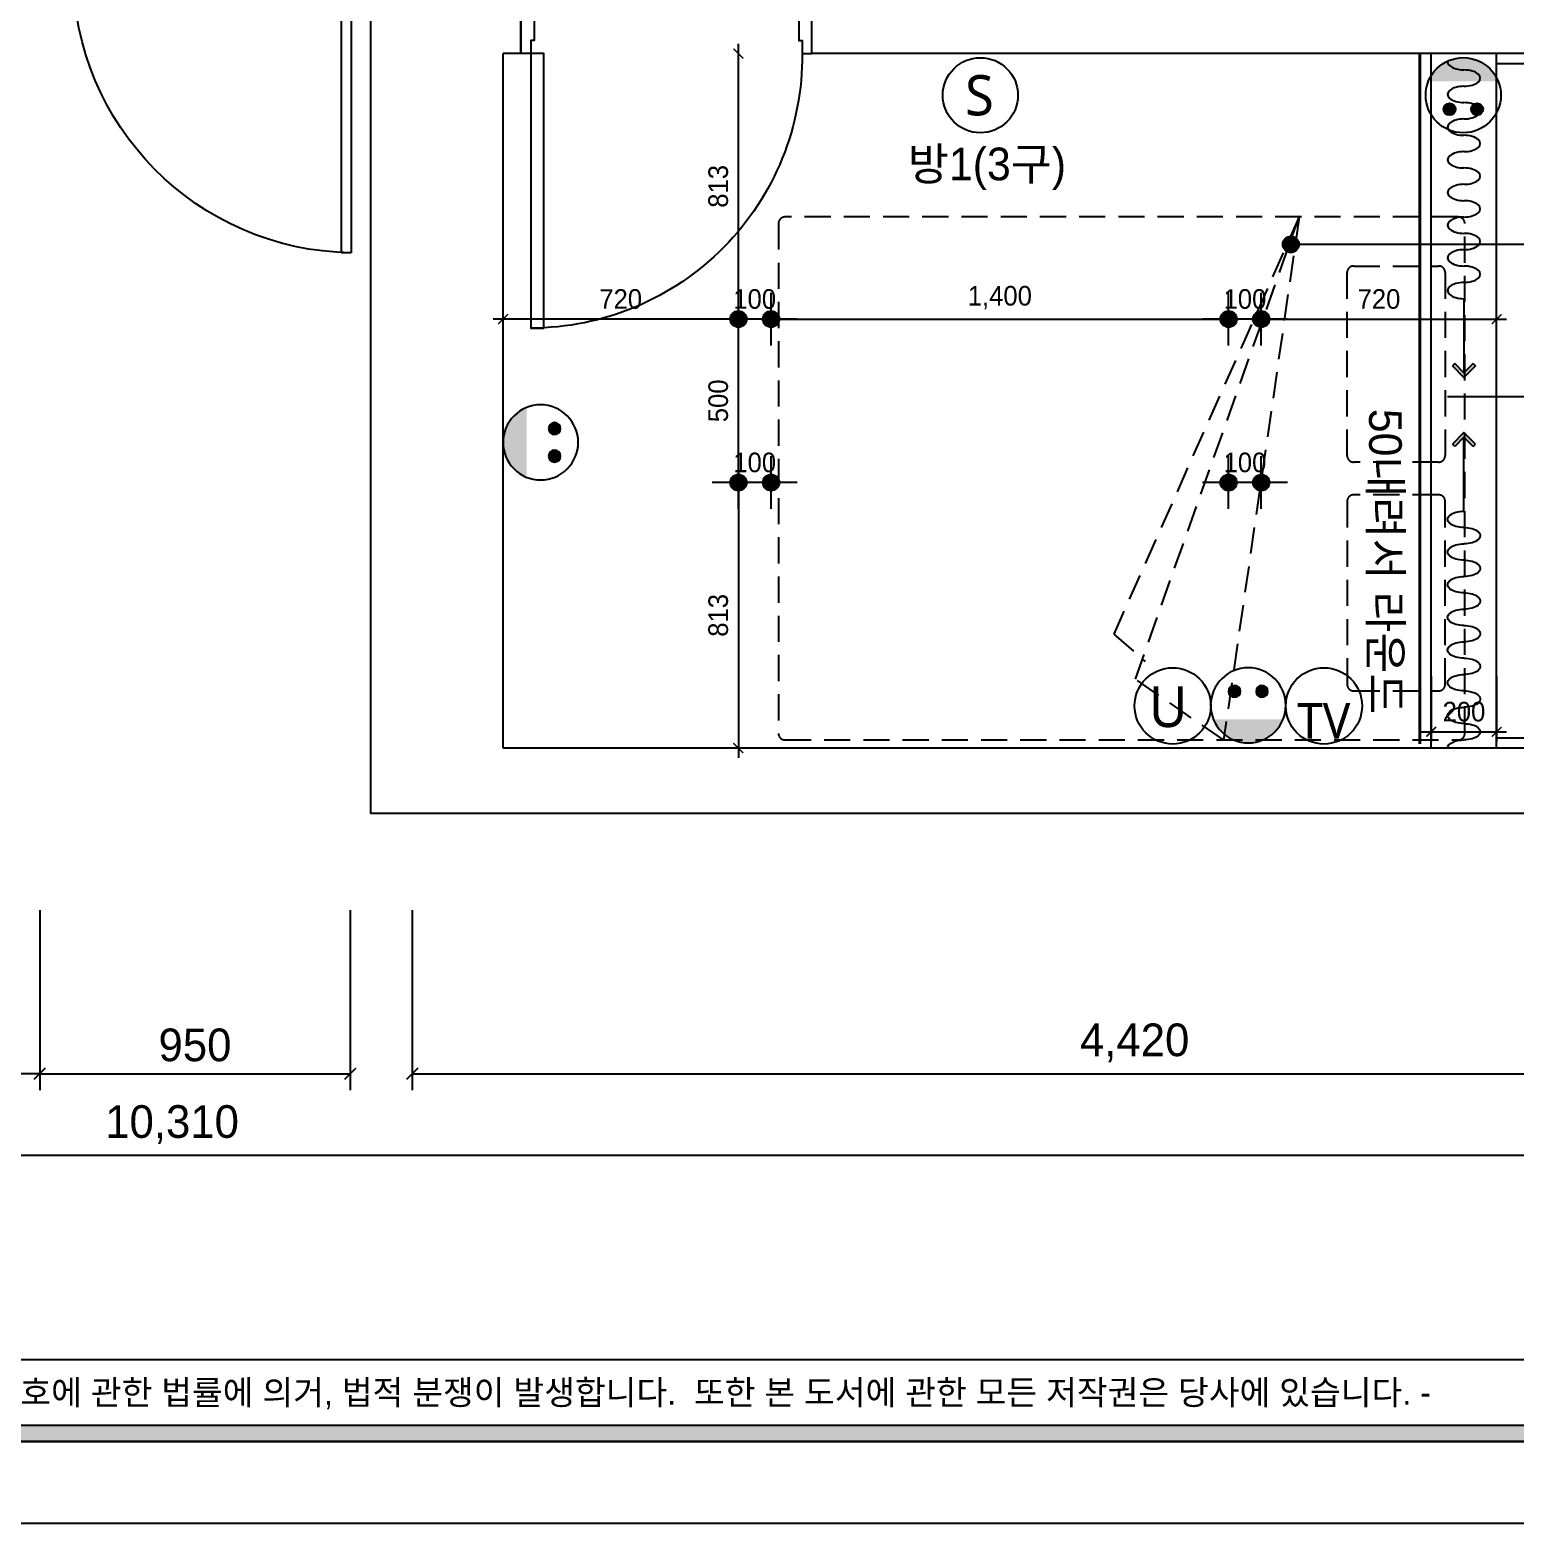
# Model space of a CAD drawing. Header units: inches. Extents: x 47110 to 180628, y 8205 to 35062.
# Drawn here: x 78489 to 83033, y 19543 to 24111 of the extents above; entities that cross this region are included whole.
import ezdxf
from ezdxf.enums import TextEntityAlignment as Align

# ---------------------------------------------------------------- set-up
doc = ezdxf.new("R2010")
doc.units = ezdxf.units.IN
doc.header["$LTSCALE"] = 100
doc.header["$MEASUREMENT"] = 0
doc.header["$PDSIZE"] = 700.071425
doc.linetypes.add('DH-HID2', pattern=[1.2, 0.8, -0.4])
doc.linetypes.add('HID2', pattern=[1, 0.5, -0.5])
for name, color, linetype in [('0-ELC TEXT', 7, 'Continuous'), ('01. F-소품', 3, 'Continuous'), ('06-LIGHT', 4, 'Continuous'), ('07-DIM', 1, 'Continuous'), ('CO-DO-FR', 7, 'Continuous'), ('CO-DOOR', 8, 'Continuous'), ('F-SYM', 7, 'Continuous'), ('FORM(YOURNAME)-11', 1, 'Continuous'), ('FU-FURM', 251, 'DH-HID2'), ('RC-LIGHT', 7, 'Continuous'), ('도면층2', 2, 'Continuous'), ('도면층4', 4, 'Continuous'), ('도면층5', 5, 'Continuous'), ('설비', 140, 'Continuous')]:
    doc.layers.add(name, color=color, linetype=linetype)
doc.styles.add('HY 울릉도 L', font='')
doc.styles.get("Standard").update_dxf_attribs({"font": 'txt.shx', "bigfont": 'whgtxt.shx'})
doc.styles.add('YOURNAME', font='HY울릉도M.TTF')
doc.styles.add('마감재', font='stylu.ttf')
doc.styles.add('코레일둥고', font='Korail_Round_Gothic_Medium.ttf')
doc.styles.get('HY 울릉도 L').set_extended_font_data('HY울릉도L')
doc.dimstyles.new('30', dxfattribs={"dimscale": 30, "dimtxt": 2, "dimasz": 1, "dimexe": 1, "dimexo": 1, "dimgap": 1, "dimtad": 1, "dimdec": 0, "dimrnd": 0.05, "dimdsep": 46, "dimlunit": 6, "dimtxsty": 'HY 울릉도 L', "dimblk": 'ARCHTICK', "dimcen": 2.5, "dimdle": 1, "dimclrd": 133, "dimclre": 133, "dimclrt": 30, "dimadec": 0, "dimazin": 0, "dimtfac": 1, "dimtdec": 0, "dimtix": 1, "dimtmove": 2, "dimatfit": 3, "dimldrblk": 'ARCHTICK', "dimfxl": 1, "dimlwd": -1, "dimlwe": -1, "dimarcsym": 0})
doc.dimstyles.new('벽치수 Copy of DIM-50', dxfattribs={"dimscale": 50, "dimtxt": 2, "dimasz": 0.7, "dimexe": 1, "dimexo": 1, "dimgap": 0.7, "dimtad": 1, "dimdec": 0, "dimzin": 1, "dimdsep": 46, "dimlunit": 6, "dimtxsty": '마감재', "dimblk": 'ARCHTICK', "dimcen": -0.09, "dimclrd": 256, "dimclre": 256, "dimclrt": 3, "dimadec": 0, "dimazin": 0, "dimtfac": 1, "dimtdec": 0, "dimtix": 1, "dimtmove": 2, "dimatfit": 0, "dimldrblk": 'ARCHTICK', "dimfxl": 1, "dimtolj": 1, "dimtzin": 0, "dimarcsym": 0})

# ---------------------------------------------------------------- blocks, each defined once
blk = doc.blocks.new('FORM-PLAN')
at = {"layer": 'FORM(YOURNAME)-11'}
h = blk.add_hatch(color=256, dxfattribs=at)
h.dxf.hatch_style = 1
h.paths.add_polyline_path([(-71444, 55115), (10556, 55115), (10556, 54915), (-71444, 54915)])
h.paths.add_polyline_path([(-71444, -2085), (10556, -2085), (10556, -2285), (-71444, -2285)])
at = {"layer": 'Defpoints', "color": 158}
blk.add_line((1346, -1285), (-71444, -1285), dxfattribs=at)
for points in [[(-71444, -2285), (10556, -2285), (10556, 55115), (-71444, 55115)], [(-69444, 53115), (-64, 53115), (-64, 1215), (-69444, 1215)]]:
    blk.add_lwpolyline(points, close=True, dxfattribs=at)
at = {"layer": 'FORM(YOURNAME)-11', "color": 250}
blk.add_lwpolyline([(-72444, -3285), (11556, -3285), (11556, 56115), (-72444, 56115)], close=True, dxfattribs=at)
at = {"layer": 'FORM(YOURNAME)-11'}
blk.add_lwpolyline([(-71444, -2085), (10556, -2085), (10556, -2285), (-71444, -2285)], close=True, dxfattribs=at)
at = {"layer": 'FORM(YOURNAME)-11', "color": 1, "style": 'YOURNAME'}
blk.add_text("- 본 도서는 어떠한 경우에도 무단으로 도용할 수 없으며 도용시 '지적재산권' 보호에 관한 법률에 의거, 법적 분쟁이 발생합니다.  또한 본 도서에 관한 모든 저작권은 당사에 있습니다. -", height=300, dxfattribs=at).set_placement((-32990, -1685), align=Align.MIDDLE_CENTER)
at = {"layer": 'FORM(YOURNAME)-11', "color": 3, "style": 'YOURNAME'}
for tag, height, p in [('1', 450, (9905, 18188)), ('2', 450, (9905, 17544)), ('3', 450, (9905, 16257)), ('4', 450, (9905, 14326)), ('5', 515, (9905, 12009)), ('6', 515, (9905, 9757)), ('7', 515, (9905, 7504)), ('8', 515, (9905, 5252)), ('9', 515, (9905, 2999)), ('10', 515, (5655, 811)), ('11', 515, (9905, 747)), ('12', 515, (5655, -1441)), ('13', 515, (9905, -1441))]:
    blk.add_attdef(tag, text='', height=height, dxfattribs=at).set_placement(p, align=Align.MIDDLE_RIGHT)
blk = doc.blocks.new('_ArchTick')
at = {"color": 0, "linetype": 'ByBlock', "const_width": 0.15}
blk.add_lwpolyline([(-0.5, -0.5), (0.5, 0.5)], dxfattribs=at)
blk = doc.blocks.new('*D43')
at = {"layer": '07-DIM', "lineweight": -2, "transparency": 16777216}
for p, q in [((79658.8, 21417.6), (79658.8, 20867.6)), ((84078.8, 21417.6), (84078.8, 20867.6)), ((79658.8, 20917.6), (84078.8, 20917.6))]:
    blk.add_line(p, q, dxfattribs=at)
at = {"layer": 'Defpoints', "color": 0, "transparency": 16777216}
for p in [(79658.8, 21467.6), (84078.8, 21467.6), (84078.8, 20917.6)]:
    blk.add_point(p, dxfattribs=at)
at = {"layer": '07-DIM', "lineweight": -2, "transparency": 16777216, "xscale": 35, "yscale": 35, "zscale": 35, "rotation": 180}
blk.add_blockref('_ArchTick', (79658.8, 20917.6), dxfattribs=at)
at = {"layer": '07-DIM', "lineweight": -2, "transparency": 16777216, "xscale": 35, "yscale": 35, "zscale": 35}
blk.add_blockref('_ArchTick', (84078.8, 20917.6), dxfattribs=at)
at = {"layer": '07-DIM', "color": 3, "transparency": 16777216, "insert": (81868.8, 21011.9), "char_height": 100, "attachment_point": 5, "style": '마감재'}
blk.add_mtext('\\A1;4,420', dxfattribs=at)
blk = doc.blocks.new('*D44')
at = {"layer": '07-DIM', "lineweight": -2, "transparency": 16777216}
for p, q in [((73768.8, 21417.6), (73768.8, 20617.6)), ((84078.8, 21417.6), (84078.8, 20617.6)), ((84078.8, 20667.6), (73768.8, 20667.6))]:
    blk.add_line(p, q, dxfattribs=at)
at = {"layer": 'Defpoints', "color": 0, "transparency": 16777216}
for p in [(73768.8, 21467.6), (84078.8, 21467.6), (73768.8, 20667.6)]:
    blk.add_point(p, dxfattribs=at)
at = {"layer": '07-DIM', "lineweight": -2, "transparency": 16777216, "xscale": 35, "yscale": 35, "zscale": 35, "rotation": 180}
blk.add_blockref('_ArchTick', (73768.8, 20667.6), dxfattribs=at)
at = {"layer": '07-DIM', "lineweight": -2, "transparency": 16777216, "xscale": 35, "yscale": 35, "zscale": 35}
blk.add_blockref('_ArchTick', (84078.8, 20667.6), dxfattribs=at)
at = {"layer": '07-DIM', "color": 3, "transparency": 16777216, "insert": (78923.8, 20761.9), "char_height": 100, "attachment_point": 5, "style": '마감재'}
blk.add_mtext('\\A1;10,310', dxfattribs=at)
blk = doc.blocks.new('*D45')
at = {"layer": '07-DIM', "lineweight": -2, "transparency": 16777216}
for p, q in [((75458.8, 21417.6), (75458.8, 20867.6)), ((78518.8, 21417.6), (78518.8, 20867.6)), ((78518.8, 20917.6), (75458.8, 20917.6))]:
    blk.add_line(p, q, dxfattribs=at)
at = {"layer": 'Defpoints', "color": 0, "transparency": 16777216}
for p in [(75458.8, 21467.6), (78518.8, 21467.6), (75458.8, 20917.6)]:
    blk.add_point(p, dxfattribs=at)
at = {"layer": '07-DIM', "lineweight": -2, "transparency": 16777216, "xscale": 35, "yscale": 35, "zscale": 35, "rotation": 180}
blk.add_blockref('_ArchTick', (75458.8, 20917.6), dxfattribs=at)
at = {"layer": '07-DIM', "lineweight": -2, "transparency": 16777216, "xscale": 35, "yscale": 35, "zscale": 35}
blk.add_blockref('_ArchTick', (78518.8, 20917.6), dxfattribs=at)
at = {"layer": '07-DIM', "color": 3, "transparency": 16777216, "insert": (76988.8, 21011.9), "char_height": 100, "attachment_point": 5, "style": '마감재'}
blk.add_mtext('\\A1;3,060', dxfattribs=at)
blk = doc.blocks.new('*D47')
at = {"layer": '07-DIM', "lineweight": -2, "transparency": 16777216}
for p, q in [((78518.8, 21417.6), (78518.8, 20867.6)), ((79468.8, 21417.6), (79468.8, 20867.6)), ((78518.8, 20917.6), (79468.8, 20917.6))]:
    blk.add_line(p, q, dxfattribs=at)
at = {"layer": 'Defpoints', "color": 0, "transparency": 16777216}
for p in [(78518.8, 21467.6), (79468.8, 21467.6), (79468.8, 20917.6)]:
    blk.add_point(p, dxfattribs=at)
at = {"layer": '07-DIM', "lineweight": -2, "transparency": 16777216, "xscale": 35, "yscale": 35, "zscale": 35, "rotation": 180}
blk.add_blockref('_ArchTick', (78518.8, 20917.6), dxfattribs=at)
at = {"layer": '07-DIM', "lineweight": -2, "transparency": 16777216, "xscale": 35, "yscale": 35, "zscale": 35}
blk.add_blockref('_ArchTick', (79468.8, 20917.6), dxfattribs=at)
at = {"layer": '07-DIM', "color": 3, "transparency": 16777216, "insert": (78993.8, 21005.1), "char_height": 100, "attachment_point": 5, "style": '마감재'}
blk.add_mtext('\\A1;950', dxfattribs=at)
blk = doc.blocks.new('fffsere')
at = {"layer": 'CO-DO-FR'}
for points in [[(55343.6, 24008.7), (55343.6, 24208.7), (55373.6, 24208.7), (55373.6, 24168.7), (55383.6, 24168.7), (55383.6, 24048.7), (55373.6, 24048.7), (55373.6, 24008.7), (55343.6, 24008.7)], [(56233.6, 24008.7), (56233.6, 24208.7), (56203.6, 24208.7), (56203.6, 24168.7), (56193.6, 24168.7), (56193.6, 24048.7), (56203.6, 24048.7), (56203.6, 24008.7), (56233.6, 24008.7)]]:
    blk.add_lwpolyline(points, close=True, dxfattribs=at)
at = {"layer": 'CO-DOOR'}
blk.add_lwpolyline([(56163.6, 23168.7), (56163.6, 24008.7), (56203.6, 24008.7), (56203.6, 23168.7)], close=True, dxfattribs=at)
blk.add_arc((56205, 24000.2), 831.5, 179.4153, 269.8986, dxfattribs=at)
at = {"layer": '도면층2'}
for p, q in [((56693.6, 24713.7), (56693.6, 21683.7)), ((55343.6, 24008.7), (55343.6, 24163.7)), ((56233.6, 24163.7), (56233.6, 24008.7)), ((53063.6, 24008.7), (55343.6, 24008.7)), ((56233.6, 24008.7), (56288.6, 24008.7)), ((56288.6, 21883.7), (56288.6, 24008.7)), ((52023.6, 21883.7), (56288.6, 21883.7)), ((51823.6, 21683.7), (56693.6, 21683.7))]:
    blk.add_line(p, q, dxfattribs=at)
at = {"layer": '도면층4'}
for p, q in [((56753.6, 24258.7), (56753.6, 23398.7)), ((56783.6, 24258.7), (56783.6, 23399.2)), ((55343.6, 24008.7), (55343.6, 24163.7)), ((53248.6, 21883.7), (53248.6, 24008.7)), ((53248.6, 23978.7), (53063.6, 23978.7)), ((56753.6, 23398.7), (56783.6, 23398.7)), ((52898.6, 22958.7), (53398.6, 22958.7)), ((53063.6, 21913.7), (53248.6, 21913.7))]:
    blk.add_line(p, q, dxfattribs=at)
at = {"layer": '도면층5'}
blk.add_arc((56741.8, 24260.9), 861.8, 270.7836, 359.8495, dxfattribs=at)
blk = doc.blocks.new('FFFF')
at = {"layer": 'FU-FURM', "color": 8}
for p, q in [((82249.5, 23538.7), (81682.1, 22262.7)), ((81748.1, 22124.7), (82249.5, 23538.7)), ((82249.5, 23538.7), (82018.1, 21938.7)), ((81682.1, 22262.7), (81778.1, 22178.7)), ((82018.1, 21938.7), (81748.1, 22124.7))]:
    blk.add_line(p, q, dxfattribs=at)
for points in [[(80656.1, 23518.7), (80656.1, 21958.7, 0.414214), (80676.1, 21938.7), (82736.1, 21938.7, 0.414214), (82756.1, 21958.7), (82756.1, 23518.7, 0.414214), (82736.1, 23538.7), (80676.1, 23538.7, 0.414214)], [(82396.1, 22808.7), (82396.1, 23368.7, -0.414214), (82416.1, 23388.7), (82676.1, 23388.7, -0.414214), (82696.1, 23368.7), (82696.1, 22808.7, -0.414214), (82676.1, 22788.7), (82416.1, 22788.7, -0.414214)], [(82396.1, 22668.7), (82396.1, 22108.7, 0.414214), (82416.1, 22088.7), (82676.1, 22088.7, 0.414214), (82696.1, 22108.7), (82696.1, 22668.7, 0.414214), (82676.1, 22688.7), (82416.1, 22688.7, 0.414214)]]:
    blk.add_lwpolyline(points, format="xyb", close=True, dxfattribs=at)
at = {"xscale": -1}
blk.add_blockref('fffsere', (136102.1, 30), dxfattribs=at)
blk = doc.blocks.new('swich')
at = {"layer": '설비', "color": 140}
blk.add_circle((372828.6, -86554.1), 84, dxfattribs=at)
at = {"layer": '설비', "color": 140, "insert": (372858.7, -86509.1), "char_height": 90, "width": 143.497, "attachment_point": 3}
blk.add_mtext('{\\fMalgun Gothic|b0|i0|c129|p50;S}', dxfattribs=at)
blk = doc.blocks.new('egoo')
at = {"layer": '설비'}
h = blk.add_hatch(color=140, dxfattribs=at)
edge = h.paths.add_edge_path()
edge.add_arc((1015645.3, 443433.7), 22.3, 0, 360)
h = blk.add_hatch(color=140, dxfattribs=at)
edge = h.paths.add_edge_path()
edge.add_arc((1015747.7, 443433.7), 22.3, 0, 360)
h = blk.add_hatch(color=140, dxfattribs=at)
edge = h.paths.add_edge_path()
edge.add_line((1015826.3, 443329.1), (1015566.6, 443329.1))
edge.add_ellipse((1015696.5, 443381.5), major_axis=(99, 99), ratio=1, start_angle=156.9578, end_angle=293.0422)
at = {"layer": '설비', "color": 140}
for centre, radius in [((1015696.5, 443381.5), 140), ((1015645.3, 443433.7), 22.3), ((1015747.7, 443433.7), 22.3)]:
    blk.add_circle(centre, radius, dxfattribs=at)
blk = doc.blocks.new('utp')
at = {"layer": '설비', "color": 140}
blk.add_circle((372927.5, -86920.8), 140, dxfattribs=at)
at = {"layer": '설비', "color": 140, "insert": (372982.3, -87000.6), "char_height": 150, "width": 275.64, "attachment_point": 9}
blk.add_mtext('{\\fMalgun Gothic|b0|i0|c129|p50;U}', dxfattribs=at)
blk = doc.blocks.new('TV')
at = {"layer": '설비', "color": 140}
blk.add_circle((146226.7, 46947.4), 140, dxfattribs=at)
at = {"layer": '설비', "color": 140, "insert": (146088.1, 46827.7), "char_height": 130, "width": 275.64, "attachment_point": 7}
blk.add_mtext('\\pxsm1,qc;{\\fMalgun Gothic|b0|i0|c129|p50;TV}', dxfattribs=at)
blk = doc.blocks.new('FFSFDF')
at = {"layer": '01. F-소품'}
blk.add_hatch(color=8, dxfattribs=at).paths.add_polyline_path([(1567672.9, 1746751.1), (1567679.9, 1746744.1), (1567715.3, 1746779.4), (1567679.9, 1746814.8), (1567672.9, 1746807.7), (1567701.2, 1746779.4)])
at = {"layer": '01. F-소품', "color": 8}
for p, q in [((1567672.9, 1746807.7), (1567679.9, 1746814.8)), ((1567474.8, 1746779.4), (1567701.2, 1746779.4)), ((1567672.9, 1746751.1), (1567679.9, 1746744.1))]:
    blk.add_line(p, q, dxfattribs=at)
for points in [[(1567679.9, 1746814.8), (1567715.3, 1746779.4), (1567679.9, 1746744.1)], [(1567672.9, 1746807.7), (1567701.2, 1746779.4), (1567672.9, 1746751.1)]]:
    blk.add_lwpolyline(points, dxfattribs=at)
for centre, start_param, end_param in [((1566799.8, 1746779.4), 1.570796, 4.712389), ((1566899.8, 1746779.4), 1.570796, 4.712389), ((1566999.8, 1746779.4), 1.570796, 4.712389), ((1567099.8, 1746779.4), 1.570796, 4.712389), ((1567199.8, 1746779.4), 1.570796, 4.712389), ((1567299.8, 1746779.4), 1.570796, 4.712389), ((1567399.8, 1746779.4), 1.570796, 4.712389), ((1566749.8, 1746779.4), 6.283185, 7.853982), ((1566849.8, 1746779.4), 4.712389, 7.853982), ((1566949.8, 1746779.4), 4.712389, 7.853982), ((1567049.8, 1746779.4), 4.712389, 7.853982), ((1567149.8, 1746779.4), 4.712389, 7.853982), ((1567249.8, 1746779.4), 4.712389, 7.853982), ((1567349.8, 1746779.4), 4.712389, 7.853982), ((1567449.8, 1746779.4), 4.712389, 7.853982)]:
    blk.add_ellipse(centre, major_axis=(0, -50), ratio=0.5, start_param=start_param, end_param=end_param, dxfattribs=at)
blk = doc.blocks.new('1')
at = {"linetype": 'Continuous'}
h = blk.add_hatch(color=4, dxfattribs=at)
h.dxf.hatch_style = 1
edge = h.paths.add_edge_path()
edge.add_arc((11539653.5, -14273503.8), 37.5, 0, 360)
at = {"color": 1, "linetype": 'Continuous'}
for p, q in [((11539653.5, -14273637.1), (11539653.5, -14273370.5)), ((11539520.2, -14273503.8), (11539786.8, -14273503.8))]:
    blk.add_line(p, q, dxfattribs=at)
at = {"color": 4, "linetype": 'Continuous'}
for radius in [41.5, 37.5]:
    blk.add_circle((11539653.5, -14273503.8), radius, dxfattribs=at)
blk = doc.blocks.new('*D123')
at = {"layer": '07-DIM', "color": 133, "transparency": 16777216}
for p, q in [((82286.3, 23226.2), (82126.3, 23226.2)), ((82156.3, 23196.2), (82156.3, 23196.2)), ((82256.3, 23196.2), (82256.3, 23196.2))]:
    blk.add_line(p, q, dxfattribs=at)
at = {"layer": 'Defpoints', "color": 0, "transparency": 16777216}
for p in [(82156.3, 23226.2), (82156.3, 23226.2), (82256.3, 23226.2)]:
    blk.add_point(p, dxfattribs=at)
at = {"layer": '07-DIM', "color": 133, "transparency": 16777216, "xscale": 30, "yscale": 30, "zscale": 30}
blk.add_blockref('_ArchTick', (82156.3, 23226.2), dxfattribs=at)
at = {"layer": '07-DIM', "color": 133, "transparency": 16777216, "xscale": 30, "yscale": 30, "zscale": 30, "rotation": 180}
blk.add_blockref('_ArchTick', (82256.3, 23226.2), dxfattribs=at)
at = {"layer": '07-DIM', "color": 30, "transparency": 16777216, "insert": (82206.3, 23287.4), "char_height": 60, "attachment_point": 5, "style": 'HY 울릉도 L'}
blk.add_mtext('100', dxfattribs=at)
blk = doc.blocks.new('*D124')
at = {"layer": '07-DIM', "color": 133, "transparency": 16777216}
for p, q in [((82286.3, 22726.2), (82126.3, 22726.2)), ((82156.3, 22696.2), (82156.3, 22696.2)), ((82256.3, 22696.2), (82256.3, 22696.2))]:
    blk.add_line(p, q, dxfattribs=at)
at = {"layer": 'Defpoints', "color": 0, "transparency": 16777216}
for p in [(82156.3, 22726.2), (82156.3, 22726.2), (82256.3, 22726.2)]:
    blk.add_point(p, dxfattribs=at)
at = {"layer": '07-DIM', "color": 133, "transparency": 16777216, "xscale": 30, "yscale": 30, "zscale": 30}
blk.add_blockref('_ArchTick', (82156.3, 22726.2), dxfattribs=at)
at = {"layer": '07-DIM', "color": 133, "transparency": 16777216, "xscale": 30, "yscale": 30, "zscale": 30, "rotation": 180}
blk.add_blockref('_ArchTick', (82256.3, 22726.2), dxfattribs=at)
at = {"layer": '07-DIM', "color": 30, "transparency": 16777216, "insert": (82206.3, 22787.4), "char_height": 60, "attachment_point": 5, "style": 'HY 울릉도 L'}
blk.add_mtext('100', dxfattribs=at)
blk = doc.blocks.new('*D125')
at = {"layer": '07-DIM', "color": 133, "transparency": 16777216}
for p, q in [((80786.3, 23226.2), (80626.3, 23226.2)), ((80656.3, 23196.2), (80656.3, 23196.2)), ((80756.3, 23196.2), (80756.3, 23196.2))]:
    blk.add_line(p, q, dxfattribs=at)
at = {"layer": 'Defpoints', "color": 0, "transparency": 16777216}
for p in [(80656.3, 23226.2), (80656.3, 23226.2), (80756.3, 23226.2)]:
    blk.add_point(p, dxfattribs=at)
at = {"layer": '07-DIM', "color": 133, "transparency": 16777216, "xscale": 30, "yscale": 30, "zscale": 30}
blk.add_blockref('_ArchTick', (80656.3, 23226.2), dxfattribs=at)
at = {"layer": '07-DIM', "color": 133, "transparency": 16777216, "xscale": 30, "yscale": 30, "zscale": 30, "rotation": 180}
blk.add_blockref('_ArchTick', (80756.3, 23226.2), dxfattribs=at)
at = {"layer": '07-DIM', "color": 30, "transparency": 16777216, "insert": (80706.3, 23287.4), "char_height": 60, "attachment_point": 5, "style": 'HY 울릉도 L'}
blk.add_mtext('100', dxfattribs=at)
blk = doc.blocks.new('*D126')
at = {"layer": '07-DIM', "color": 133, "transparency": 16777216}
for p, q in [((80786.3, 22726.2), (80626.3, 22726.2)), ((80656.3, 22696.2), (80656.3, 22696.2)), ((80756.3, 22696.2), (80756.3, 22696.2))]:
    blk.add_line(p, q, dxfattribs=at)
at = {"layer": 'Defpoints', "color": 0, "transparency": 16777216}
for p in [(80656.3, 22726.2), (80656.3, 22726.2), (80756.3, 22726.2)]:
    blk.add_point(p, dxfattribs=at)
at = {"layer": '07-DIM', "color": 133, "transparency": 16777216, "xscale": 30, "yscale": 30, "zscale": 30}
blk.add_blockref('_ArchTick', (80656.3, 22726.2), dxfattribs=at)
at = {"layer": '07-DIM', "color": 133, "transparency": 16777216, "xscale": 30, "yscale": 30, "zscale": 30, "rotation": 180}
blk.add_blockref('_ArchTick', (80756.3, 22726.2), dxfattribs=at)
at = {"layer": '07-DIM', "color": 30, "transparency": 16777216, "insert": (80706.3, 22787.4), "char_height": 60, "attachment_point": 5, "style": 'HY 울릉도 L'}
blk.add_mtext('100', dxfattribs=at)
blk = doc.blocks.new('*D127')
at = {"layer": '07-DIM', "color": 133, "transparency": 16777216}
for p, q in [((79936.3, 23256.2), (79936.3, 23256.2)), ((80656.3, 23256.2), (80656.3, 23256.2)), ((80686.3, 23226.2), (79906.3, 23226.2))]:
    blk.add_line(p, q, dxfattribs=at)
at = {"layer": 'Defpoints', "color": 0, "transparency": 16777216}
for p in [(79936.3, 23226.2), (79936.3, 23226.2), (80656.3, 23226.2)]:
    blk.add_point(p, dxfattribs=at)
at = {"layer": '07-DIM', "color": 133, "transparency": 16777216, "xscale": 30, "yscale": 30, "zscale": 30, "rotation": 180}
blk.add_blockref('_ArchTick', (79936.3, 23226.2), dxfattribs=at)
at = {"layer": '07-DIM', "color": 133, "transparency": 16777216, "xscale": 30, "yscale": 30, "zscale": 30}
blk.add_blockref('_ArchTick', (80656.3, 23226.2), dxfattribs=at)
at = {"layer": '07-DIM', "color": 30, "transparency": 16777216, "insert": (80296.3, 23287.4), "char_height": 60, "attachment_point": 5, "style": 'HY 울릉도 L'}
blk.add_mtext('720', dxfattribs=at)
blk = doc.blocks.new('*D128')
at = {"layer": '07-DIM', "color": 133, "transparency": 16777216}
for p, q in [((80756.3, 23256.2), (80756.3, 23256.2)), ((82156.3, 23256.2), (82156.3, 23256.2)), ((80726.3, 23226.2), (82186.3, 23226.2))]:
    blk.add_line(p, q, dxfattribs=at)
at = {"layer": 'Defpoints', "color": 0, "transparency": 16777216}
for p in [(80756.3, 23226.2), (82156.3, 23226.2), (82156.3, 23226.2)]:
    blk.add_point(p, dxfattribs=at)
at = {"layer": '07-DIM', "color": 133, "transparency": 16777216, "xscale": 30, "yscale": 30, "zscale": 30, "rotation": 180}
blk.add_blockref('_ArchTick', (80756.3, 23226.2), dxfattribs=at)
at = {"layer": '07-DIM', "color": 133, "transparency": 16777216, "xscale": 30, "yscale": 30, "zscale": 30}
blk.add_blockref('_ArchTick', (82156.3, 23226.2), dxfattribs=at)
at = {"layer": '07-DIM', "color": 30, "transparency": 16777216, "insert": (81456.3, 23292.1), "char_height": 60, "attachment_point": 5, "style": 'HY 울릉도 L'}
blk.add_mtext('1,400', dxfattribs=at)
blk = doc.blocks.new('*D129')
at = {"layer": '07-DIM', "color": 133, "transparency": 16777216}
for p, q in [((82776.3, 22133.7), (82776.3, 21933.7)), ((82976.3, 22133.7), (82976.3, 21933.7)), ((82746.3, 21963.7), (83006.3, 21963.7))]:
    blk.add_line(p, q, dxfattribs=at)
at = {"layer": 'Defpoints', "color": 0, "transparency": 16777216}
for p in [(82776.3, 22163.7), (82976.3, 22163.7), (82976.3, 21963.7)]:
    blk.add_point(p, dxfattribs=at)
at = {"layer": '07-DIM', "color": 133, "transparency": 16777216, "xscale": 30, "yscale": 30, "zscale": 30}
blk.add_blockref('_ArchTick', (82776.3, 21963.7), dxfattribs=at)
at = {"layer": '07-DIM', "color": 133, "transparency": 16777216, "xscale": 30, "yscale": 30, "zscale": 30, "rotation": 180}
blk.add_blockref('_ArchTick', (82976.3, 21963.7), dxfattribs=at)
at = {"layer": '07-DIM', "color": 30, "transparency": 16777216, "insert": (82876.3, 22024.9), "char_height": 60, "attachment_point": 5, "style": 'HY 울릉도 L'}
blk.add_mtext('200', dxfattribs=at)
blk = doc.blocks.new('*D130')
at = {"layer": '07-DIM', "color": 133, "transparency": 16777216}
for p, q in [((80656.3, 22756.2), (80656.3, 21883.7)), ((80626.3, 22726.2), (80626.3, 22726.2)), ((80626.3, 21913.7), (80626.3, 21913.7))]:
    blk.add_line(p, q, dxfattribs=at)
at = {"layer": 'Defpoints', "color": 0, "transparency": 16777216}
for p in [(80656.3, 22726.2), (80656.3, 21913.7), (80656.3, 21913.7)]:
    blk.add_point(p, dxfattribs=at)
at = {"layer": '07-DIM', "color": 133, "transparency": 16777216, "xscale": 30, "yscale": 30, "zscale": 30}
for p, rotation in [((80656.3, 22726.2), 90), ((80656.3, 21913.7), 270)]:
    blk.add_blockref('_ArchTick', p, dxfattribs=dict(at, rotation=rotation))
at = {"layer": '07-DIM', "color": 30, "transparency": 16777216, "insert": (80595, 22319.9), "char_height": 60, "attachment_point": 5, "rotation": 90, "style": 'HY 울릉도 L'}
blk.add_mtext('813', dxfattribs=at)
blk = doc.blocks.new('*D131')
at = {"layer": '07-DIM', "color": 133, "transparency": 16777216}
for p, q in [((80656.3, 22696.2), (80656.3, 23256.2)), ((80626.3, 23226.2), (80626.3, 23226.2)), ((80626.3, 22726.2), (80626.3, 22726.2))]:
    blk.add_line(p, q, dxfattribs=at)
at = {"layer": 'Defpoints', "color": 0, "transparency": 16777216}
for p in [(80656.3, 23226.2), (80656.3, 23226.2), (80656.3, 22726.2)]:
    blk.add_point(p, dxfattribs=at)
at = {"layer": '07-DIM', "color": 133, "transparency": 16777216, "xscale": 30, "yscale": 30, "zscale": 30}
for p, rotation in [((80656.3, 23226.2), 90), ((80656.3, 22726.2), 270)]:
    blk.add_blockref('_ArchTick', p, dxfattribs=dict(at, rotation=rotation))
at = {"layer": '07-DIM', "color": 30, "transparency": 16777216, "insert": (80595, 22976.2), "char_height": 60, "attachment_point": 5, "rotation": 90, "style": 'HY 울릉도 L'}
blk.add_mtext('500', dxfattribs=at)
blk = doc.blocks.new('*D132')
at = {"layer": '07-DIM', "color": 133, "transparency": 16777216}
for p, q in [((80626.3, 24038.7), (80626.3, 24038.7)), ((80656.3, 23196.2), (80656.3, 24068.7)), ((80626.3, 23226.2), (80626.3, 23226.2))]:
    blk.add_line(p, q, dxfattribs=at)
at = {"layer": 'Defpoints', "color": 0, "transparency": 16777216}
for p in [(80656.3, 24038.7), (80656.3, 24038.7), (80656.3, 23226.2)]:
    blk.add_point(p, dxfattribs=at)
at = {"layer": '07-DIM', "color": 133, "transparency": 16777216, "xscale": 30, "yscale": 30, "zscale": 30}
for p, rotation in [((80656.3, 24038.7), 90), ((80656.3, 23226.2), 270)]:
    blk.add_blockref('_ArchTick', p, dxfattribs=dict(at, rotation=rotation))
at = {"layer": '07-DIM', "color": 30, "transparency": 16777216, "insert": (80595, 23632.4), "char_height": 60, "attachment_point": 5, "rotation": 90, "style": 'HY 울릉도 L'}
blk.add_mtext('813', dxfattribs=at)
blk = doc.blocks.new('*D147')
at = {"layer": '07-DIM', "color": 133, "transparency": 16777216}
for p, q in [((82256.3, 23256.2), (82256.3, 23256.2)), ((82976.3, 23256.2), (82976.3, 23256.2)), ((82226.3, 23226.2), (83006.3, 23226.2))]:
    blk.add_line(p, q, dxfattribs=at)
at = {"layer": 'Defpoints', "color": 0, "transparency": 16777216}
for p in [(82256.3, 23226.2), (82976.3, 23226.2), (82976.3, 23226.2)]:
    blk.add_point(p, dxfattribs=at)
at = {"layer": '07-DIM', "color": 133, "transparency": 16777216, "xscale": 30, "yscale": 30, "zscale": 30, "rotation": 180}
blk.add_blockref('_ArchTick', (82256.3, 23226.2), dxfattribs=at)
at = {"layer": '07-DIM', "color": 133, "transparency": 16777216, "xscale": 30, "yscale": 30, "zscale": 30}
blk.add_blockref('_ArchTick', (82976.3, 23226.2), dxfattribs=at)
at = {"layer": '07-DIM', "color": 30, "transparency": 16777216, "insert": (82616.3, 23287.4), "char_height": 60, "attachment_point": 5, "style": 'HY 울릉도 L'}
blk.add_mtext('720', dxfattribs=at)

msp = doc.modelspace()

# ---------------------------------------------------------------- hatches: boundary and pattern name
at = {"layer": '0-ELC TEXT'}
h = msp.add_hatch(color=256, dxfattribs=at)
h.dxf.hatch_style = 1
edge = h.paths.add_edge_path()
edge.add_arc((82346.7, 23455), 25, 0, 360)

# ---------------------------------------------------------------- linework, layer by layer
msp.add_line((85210.2, 23455), (82346.7, 23455), dxfattribs=at)
msp.add_circle((82346.7, 23455), 25, dxfattribs=at)
at = {"layer": '06-LIGHT', "color": 10, "linetype": 'HID2'}
msp.add_lwpolyline([(82741.4, 21926.2, 10, 10, 0), (82741.4, 24038.7, 10, 10, 0)], format="xyseb", dxfattribs=at)
at = {"layer": 'RC-LIGHT'}
msp.add_lwpolyline([(82776.3, 21913.7), (82776.3, 24038.7)], dxfattribs=at)

# ---------------------------------------------------------------- block references
msp.add_blockref('FFFF', (122.8, 0))
at = {"color": 0, "rotation": 270}
msp.add_blockref('FFSFDF', (-1663903.1, 1590763.4), dxfattribs=at)
at = {"color": 0, "xscale": -1, "rotation": 270}
msp.add_blockref('FFSFDF', (-1663903.1, -1544836.1), dxfattribs=at)
at = {"layer": 'F-SYM', "xscale": 0.2500000000000001, "yscale": 0.2500000000000001, "zscale": 0.2500000000000001}
msp.add_blockref('FORM-PLAN', (87221, 20363.8), dxfattribs=at)
at = {"layer": 'RC-LIGHT', "color": 140, "yscale": 0.8214285869294656, "zscale": 0.8214285869294656}
for p, xscale, rotation in [((917196.4, 388117.4), 0.8214285869294656, 180), ((-284154.9, -811473), -0.8214285869294656, 270)]:
    msp.add_blockref('egoo', p, dxfattribs=dict(at, xscale=xscale, rotation=rotation))
at = {"layer": 'RC-LIGHT', "xscale": 0.6024096385271789, "yscale": 0.6024096385271789, "zscale": 0.6024096385271789, "rotation": 89.99999999999999}
for p in [(-8517839.9, -6928372.3), (-8517739.9, -6928372.3), (-8516339.9, -6928372.3), (-8516239.9, -6928372.3), (-8517839.9, -6928872.3), (-8517739.9, -6928872.3), (-8516339.9, -6928872.3), (-8516239.9, -6928872.3)]:
    msp.add_blockref('1', p, dxfattribs=at)
at = {"layer": 'RC-LIGHT', "color": 140, "xscale": -0.8214285869294656, "yscale": 0.8214285869294656, "zscale": 0.8214285869294656}
msp.add_blockref('egoo', (916538.5, -342161.7), dxfattribs=at)
at = {"layer": 'RC-LIGHT', "xscale": 0.8333333333333334, "yscale": 0.8333333333333334, "zscale": 0.8333333333333334}
msp.add_blockref('TV', (-39407.6, -17080), dxfattribs=at)
at = {"layer": '설비', "color": 140, "xscale": 1.369047619047649, "yscale": 1.369047619047649, "zscale": 1.369047619047649}
msp.add_blockref('swich', (-429023.3, 142407.8), dxfattribs=at)
at = {"layer": '설비', "color": 253, "true_color": 0x95d0ad, "xscale": 0.8333333333333334, "yscale": 0.8333333333333334, "zscale": 0.8333333333333334}
msp.add_blockref('utp', (-228787.7, 94476.9), dxfattribs=at)

# ---------------------------------------------------------------- texts
at = {"layer": '06-LIGHT', "color": 10, "linetype": 'HID2', "style": '코레일둥고'}
msp.add_text('50내려서 라운드', height=100, rotation=270, dxfattribs=at).set_placement((82686.1, 22951.7), align=Align.TOP_LEFT)
at = {"layer": 'RC-LIGHT', "color": 140, "style": '코레일둥고'}
msp.add_text('방1(3구)', height=100, dxfattribs=at).set_placement((81175.2, 23751), align=Align.TOP_LEFT)

# ---------------------------------------------------------------- dimensions: what is measured, and where the dimension line sits
at = {"layer": '07-DIM'}
for base, p1, p2, angle, dimstyle, picture, middle in [((80656.3398547, 24038.6753044), (80656.3398547, 23226.1753044), (80656.3398547, 24038.6753044), 90, '30', '*D132', (80594.9965711, 23632.4253044)), ((80656.3, 23226.2), (80656.3, 22726.2), (80656.3, 23226.2), 90, '30', '*D131', (80595, 22976.2)), ((80656.3398547, 21913.6753044), (80656.3398547, 22726.1753044), (80656.3398547, 21913.6753044), 90, '30', '*D130', (80594.9965711, 22319.9253044)), ((73768.8, 20667.6), (84078.8, 21467.6), (73768.8, 21467.6), 180, '벽치수 Copy of DIM-50', '*D44', (78923.8, 20761.9)), ((75458.8, 20917.6), (78518.8, 21467.6), (75458.8, 21467.6), 180, '벽치수 Copy of DIM-50', '*D45', (76988.8, 21011.9)), ((79468.8, 20917.6), (78518.8, 21467.6), (79468.8, 21467.6), 180, '벽치수 Copy of DIM-50', '*D47', (78993.8, 21005.1)), ((84078.8, 20917.6), (79658.8, 21467.6), (84078.8, 21467.6), 180, '벽치수 Copy of DIM-50', '*D43', (81868.8, 21011.9))]:
    dim = msp.add_linear_dim(base=base, p1=p1, p2=p2, angle=angle, dimstyle=dimstyle, dxfattribs=at)
    dim.commit()
    dim.dimension.update_dxf_attribs({"geometry": picture, "text_midpoint": middle})
for base, p1, p2, picture, middle in [((79936.3, 23226.2), (80656.3, 23226.2), (79936.3, 23226.2), '*D127', (80296.3, 23287.4)), ((80656.3, 23226.2), (80756.3, 23226.2), (80656.3, 23226.2), '*D125', (80706.3, 23287.4)), ((82156.3, 23226.2), (80756.3, 23226.2), (82156.3, 23226.2), '*D128', (81456.3, 23292.1)), ((82156.3, 23226.2), (82256.3, 23226.2), (82156.3, 23226.2), '*D123', (82206.3, 23287.4)), ((82976.3, 23226.2), (82256.3, 23226.2), (82976.3, 23226.2), '*D147', (82616.3, 23287.4)), ((80656.3, 22726.2), (80756.3, 22726.2), (80656.3, 22726.2), '*D126', (80706.3, 22787.4)), ((82156.3, 22726.2), (82256.3, 22726.2), (82156.3, 22726.2), '*D124', (82206.3, 22787.4)), ((82976.3, 21963.7), (82776.3, 22163.7), (82976.3, 22163.7), '*D129', (82876.3, 22024.9))]:
    dim = msp.add_linear_dim(base=base, p1=p1, p2=p2, dimstyle='30', dxfattribs=at)
    dim.commit()
    dim.dimension.update_dxf_attribs({"geometry": picture, "text_midpoint": middle})

doc.saveas('drawing.dxf')
